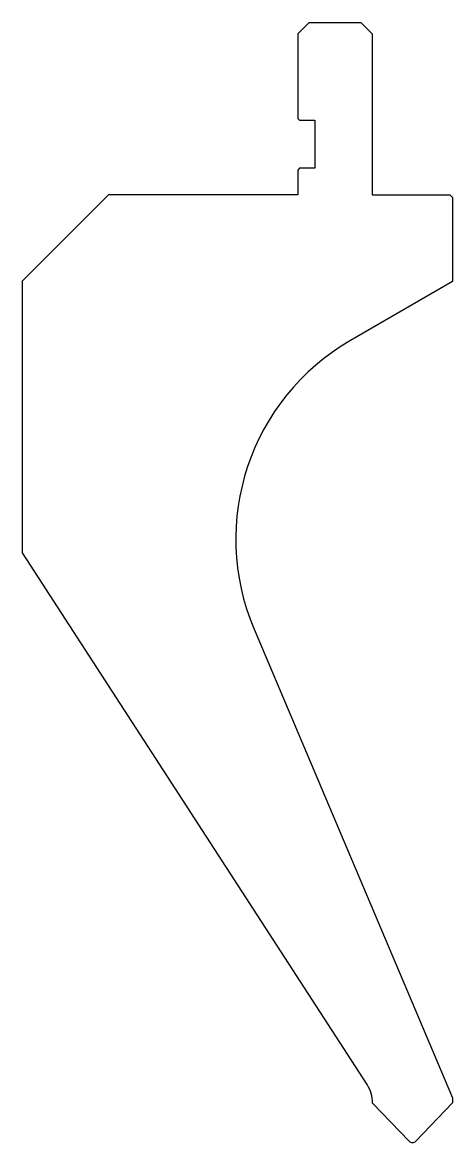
# Model space of a CAD drawing. Header units: metres. Extents: x 82 to 157, y -89 to 106.
import ezdxf

# ---------------------------------------------------------------- set-up
doc = ezdxf.new("R2010")
doc.units = ezdxf.units.M

msp = doc.modelspace()

# ---------------------------------------------------------------- linework, layer by layer
for p, q in [((132.190192, 105.873502), (130.190192, 103.873502)), ((132.190192, 105.873502), (141.190192, 105.873502)), ((143.190192, 103.873502), (141.190192, 105.873502)), ((130.190192, 103.873502), (130.190192, 89.173502)), ((143.190192, 103.873502), (143.190192, 75.873502)), ((130.190192, 89.173502), (130.490192, 88.873502)), ((130.490192, 88.873502), (133.190192, 88.873502)), ((133.190192, 88.873502), (133.190192, 80.473502)), ((130.490192, 80.473502), (130.190192, 80.173502)), ((130.190192, 80.173502), (130.190192, 75.873502)), ((133.190192, 80.473502), (130.490192, 80.473502)), ((97.19019, 75.873502), (82.19019, 60.873502)), ((130.190192, 75.873502), (97.19019, 75.873502)), ((143.190192, 75.873502), (156.690192, 75.873502)), ((157.190192, 75.373502), (156.690192, 75.873502)), ((157.190192, 75.373502), (157.190192, 60.793502)), ((82.19019, 13.523502), (82.19019, 60.873502)), ((157.190192, 60.793502), (139.390192, 50.516667)), ((142.27154, -78.993664), (82.19019, 13.523502)), ((122.569998, 0.246405), (157.190192, -81.313661)), ((157.190192, -81.313661), (157.190192, -82.229416)), ((149.614709, -88.882221), (143.239487, -82.280485)), ((157.190192, -82.229416), (150.765653, -88.882221))]:
    msp.add_line(p, q)
for centre, radius, start, end in [((159.390192, 15.875651), 40, 120, 203), ((137.239517, -82.261498), 6, 359.818696, 33), ((150.190181, -88.326494), 0.8, 224, 316)]:
    msp.add_arc(centre, radius, start, end)

doc.saveas('drawing.dxf')
